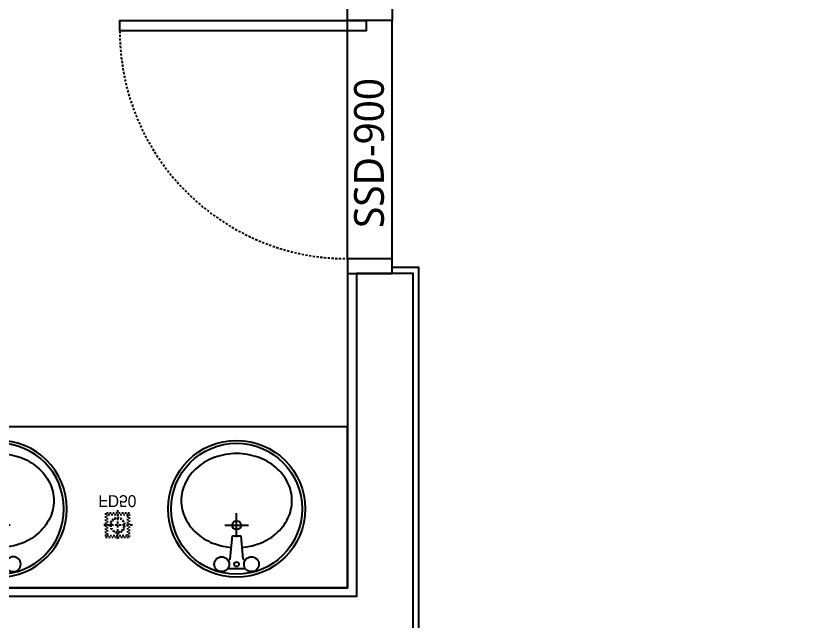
# Model space of a CAD drawing. Header units: millimetres. Extents: x -27104 to 125781, y -3376 to 46996.
# Drawn here: x 60003.1 to 60055.8, y 18760.5 to 18800.3 of the extents above; entities that cross this region are included whole.
import ezdxf

# ---------------------------------------------------------------- set-up
doc = ezdxf.new("R2010")
doc.units = ezdxf.units.MM
doc.header["$LTSCALE"] = 100
doc.header["$MEASUREMENT"] = 0
doc.linetypes.add('-HID', pattern=[2.5, 1.5, -1])
doc.linetypes.add('HID', pattern=[2.5, 1.5, -1])
doc.layers.get('0').update_dxf_attribs({"linetype": 'CONTINUOUS'})
doc.layers.get('Defpoints').update_dxf_attribs({"color": 171, "linetype": 'CONTINUOUS'})
for name, color, linetype in [('DOOR', 4, 'CONTINUOUS'), ('DOOR(OPEN ELE)', 5, 'CONTINUOUS'), ('ELE9', 9, 'CONTINUOUS'), ('TOI', 12, 'CONTINUOUS')]:
    doc.layers.add(name, color=color, linetype=linetype)
doc.styles.add('SID', font='')
doc.styles.add('나눔바른고딕', font='NanumBarunGothic.ttf')
doc.styles.get('SID').set_extended_font_data('Dotum')

# ---------------------------------------------------------------- blocks, each defined once
blk = doc.blocks.new('A$C70181699')
at = {"layer": 'TOI', "linetype": '-HID', "ltscale": 0.05}
for p, q in [((67.4, 59.7), (67.4, 159.7)), ((117.4, 109.7), (17.4, 109.7))]:
    blk.add_line(p, q, dxfattribs=at)
at = {"layer": 'TOI', "linetype": '-HID', "ltscale": 0.01}
for points in [[(107.4, 69.7), (27.4, 69.7), (27.4, 149.7), (107.4, 149.7)], [(102.4, 74.7), (32.4, 74.7), (32.4, 144.7), (102.4, 144.7)]]:
    blk.add_lwpolyline(points, close=True, dxfattribs=at)
for radius in [25, 22.5]:
    blk.add_circle((67.4, 109.7), radius, dxfattribs=at)
at = {"layer": 'Defpoints', "style": 'SID'}
blk.add_text('FD50', height=40, dxfattribs=at).set_placement((2.8, 8.9))
blk = doc.blocks.new('A$C154D126E')
at = {"layer": 'TOI'}
for p, q in [((259.3, 430), (200.7, 430)), ((203.8, 402), (200.7, 402)), ((216, 321), (208.8, 397.5)), ((251.2, 397.5), (244, 321)), ((259.3, 402), (256.2, 402)), ((230, 325), (230, 245)), ((244, 321), (216, 321)), ((270, 285), (190, 285))]:
    blk.add_line(p, q, dxfattribs=at)
for centre, radius in [((230, 230), 230), ((230, 230), 220), ((180, 416), 25), ((280, 416), 25), ((230, 416), 8), ((230, 285), 15)]:
    blk.add_circle(centre, radius, dxfattribs=at)
for centre, radius, start, end in [((203.8, 397), 5, 5.3909, 90), ((256.2, 397), 5, 90, 174.6091), ((230, 142.1), 218.4, 94.6377, 109.3849), ((230, 142.1), 218.4, 70.6151, 85.3623), ((219.6, 171.6), 187.1, 109.3849, 130.3466), ((240.4, 171.6), 187.1, 49.6534, 70.6151), ((203.6, 190.5), 162.4, 130.3466, 154.0053), ((256.4, 190.5), 162.4, 25.9947, 49.6534), ((178.9, 202.5), 134.9, 154.0053, 180), ((281.1, 202.5), 134.9, 0, 25.9947), ((178.9, 202.5), 134.9, 180, 205.9947), ((281.1, 202.5), 134.9, 334.0053, 0), ((203.6, 214.5), 162.4, 205.9947, 229.6534), ((256.4, 214.5), 162.4, 310.3466, 334.0053), ((219.6, 233.4), 187.1, 229.6534, 250.6151), ((240.4, 233.4), 187.1, 289.3849, 310.3466), ((230, 262.9), 218.4, 250.6151, 270), ((230, 262.9), 218.4, 270, 289.3849)]:
    blk.add_arc(centre, radius, start, end, dxfattribs=at)
blk = doc.blocks.new('A$C6222c99a')
at = {"layer": 'DOOR'}
for points in [[(815, 933.2), (850, 933.2), (850, 105.7), (815, 105.7)], [(0, 18.2), (50, 18.2), (50, 168.2), (0, 168.2)], [(900, 18.2), (850, 18.2), (850, 168.2), (900, 168.2)]]:
    blk.add_lwpolyline(points, close=True, dxfattribs=at)
at = {"layer": 'DOOR(OPEN ELE)', "linetype": 'HID', "ltscale": 0.05}
blk.add_arc((815, 168.2), 765, 90, 180, dxfattribs=at)
at = {"layer": 'Defpoints', "style": '나눔바른고딕'}
blk.add_text('SSD-900', height=100, dxfattribs=at).set_placement((153.4, 46.2))
blk = doc.blocks.new('ggtyu')
at = {"layer": 'ELE9', "color": 253, "ltscale": 0.1}
for points in [[(59835.452, 18948.149), (59835.452, 18963.8)], [(59838.387, 18948.149), (59838.387, 18963.8)], [(59835.452, 18947.17), (59835.452, 18926.531), (59744.383, 18926.531), (59744.383, 18955.974), (59742.446, 18955.974)], [(59839.756, 18919.096), (59840.148, 18919.096), (59840.148, 18947.562), (59838.387, 18947.562)]]:
    blk.add_lwpolyline(points, dxfattribs=at)
blk.add_lwpolyline([(59879.08, 18904.424), (59743.796, 18904.424), (59743.796, 18922.227), (59836.039, 18922.227), (59836.039, 18919.096), (59839.756, 18919.096), (59839.756, 18947.17), (59836.039, 18947.17), (59836.039, 18925.944), (59743.796, 18925.944), (59743.796, 18955.387), (59740.079, 18955.387), (59740.079, 18900.706), (59761.795, 18900.706), (59761.795, 18876.936), (59740.079, 18876.936), (59740.079, 18862.459), (59743.796, 18862.459), (59743.796, 18873.219), (59765.512, 18873.219), (59765.512, 18900.706), (59879.08, 18900.706)], close=True, dxfattribs=at)
at = {"layer": 'ELE9', "color": 253}
blk.add_lwpolyline([(59835.452, 18937.095), (59805.226, 18937.095), (59805.226, 18926.531), (59835.452, 18926.531)], close=True, dxfattribs=at)
at = {"layer": 'ELE9', "color": 253, "ltscale": 0.1, "yscale": 0.01956378461538462, "zscale": 0.01956378461538462}
for name, p, xscale, rotation in [('A$C6222c99a', (59838.743, 18947.171), 0.01956378461538462, 90.00000000000001), ('A$C154D126E', (59808.014, 18936.215), -0.01956378461538462, 180), ('A$C154D126E', (59832.664, 18936.215), 0.01956378461538462, 180)]:
    blk.add_blockref(name, p, dxfattribs=dict(at, xscale=xscale, rotation=rotation))
at = {"layer": 'ELE9', "color": 253, "xscale": -0.01956378461538462, "yscale": 0.01956378461538462, "zscale": 0.01956378461538462, "rotation": 180}
blk.add_blockref('A$C70181699', (59819.021, 18932.786), dxfattribs=at)

msp = doc.modelspace()

# ---------------------------------------------------------------- block references
msp.add_blockref('ggtyu', (189.458, -163.799))

doc.saveas('drawing.dxf')
